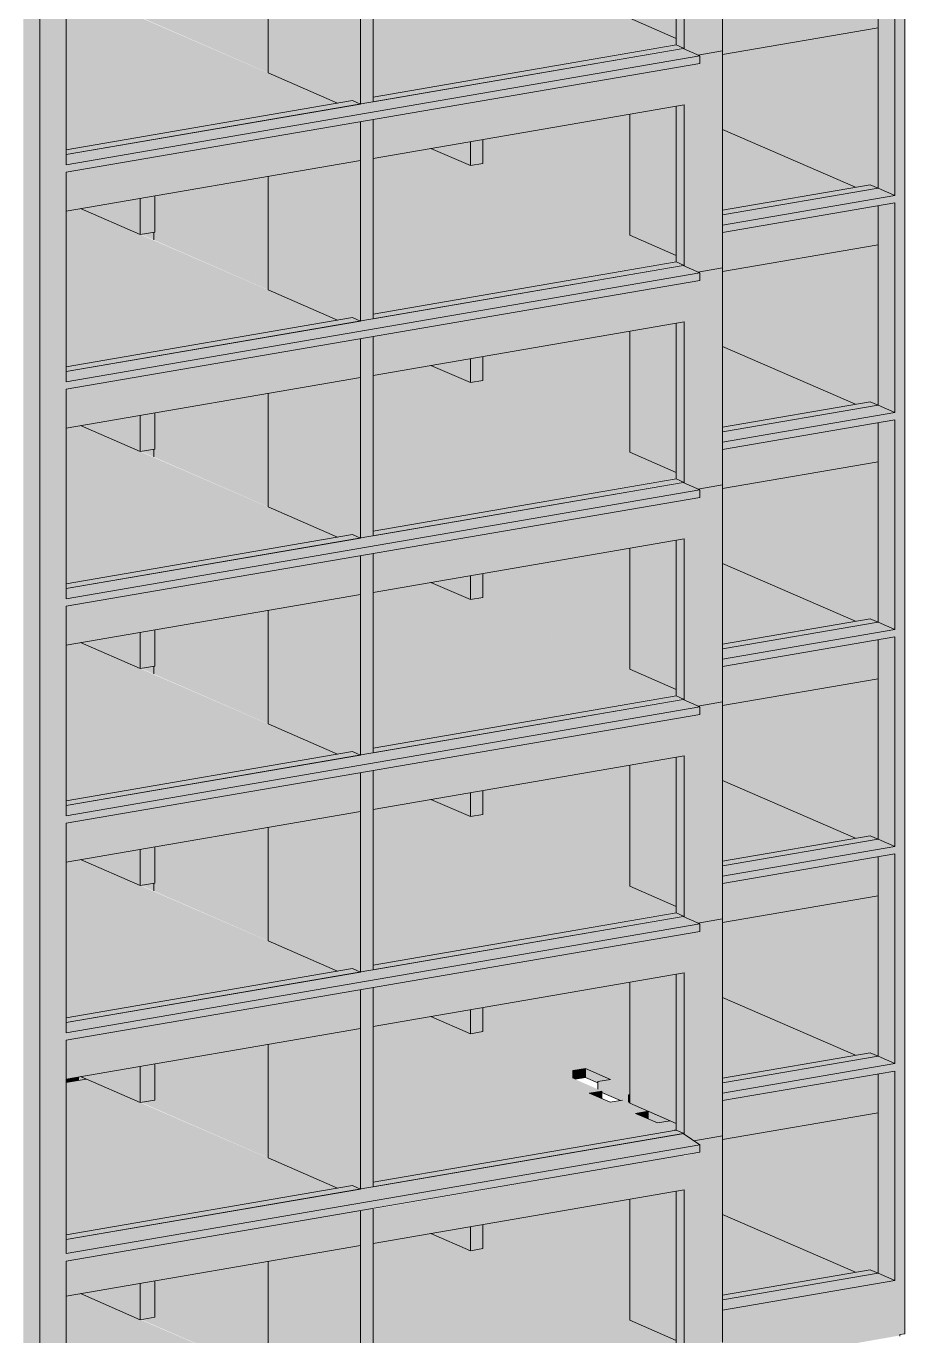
# Model space of a CAD drawing. Header units: centimetres. Extents: x -2102 to 22188, y -1637 to 88376.
# Drawn here: x 18690 to 19811, y 78043 to 79714 of the extents above; entities that cross this region are included whole.
import ezdxf

# ---------------------------------------------------------------- set-up
doc = ezdxf.new("R2010")
doc.units = ezdxf.units.CM
for name, color, linetype, lineweight in [('A-FLOR', 7, 'Continuous', 18), ('S-BEAM', 7, 'Continuous', 18), ('S-COLS', 7, 'Continuous', 18)]:
    doc.layers.add(name, color=color, linetype=linetype, lineweight=lineweight)

msp = doc.modelspace()

# ---------------------------------------------------------------- hatches: boundary and pattern name
at = {"layer": 'A-FLOR', "true_color": 0xbfbfbf}
h = msp.add_hatch(color=9, dxfattribs=at)
h.paths.add_polyline_path([(19132.16, 79623.93), (19519.08, 79691.36), (19519.08, 79698.8), (19205.92, 79835.33), (19132.16, 79822.66), (19132.16, 79636.56)], flags=0)
h.paths.add_polyline_path([(18998.33, 79664.6), (18997.43, 79799.52), (18853.53, 79774.8), (18853.53, 79728.49), (18853.54, 79727.72), (18912.19, 79702.15)], flags=0)
for points in [[(18740.51, 79556.66), (19086.97, 79616.17), (18758.72, 79758.51), (18740.51, 79755.39), (18740.51, 79564.43)], [(18998.33, 79654.82), (18998.33, 79664.6), (18852.27, 79728.28), (18852.27, 79718.5), (18991.99, 79657.58)], [(19459.62, 79447.71), (19459.62, 79457.5), (19272.4, 79539.12), (19272.4, 79529.34), (19453.28, 79450.48)], [(18740.51, 79279.65), (19086.97, 79339.16), (18758.72, 79481.51), (18740.51, 79478.38), (18740.51, 79287.43)], [(18998.33, 79377.81), (18998.33, 79387.59), (18852.27, 79451.27), (18852.27, 79441.49), (18996.09, 79378.79)], [(19459.62, 79170.71), (19459.62, 79180.49), (19272.4, 79262.12), (19272.4, 79252.33), (19453.28, 79173.47)], [(18740.51, 79002.64), (19086.97, 79062.16), (18758.72, 79204.5), (18740.51, 79201.37), (18740.51, 79010.42)], [(18998.33, 79100.81), (18998.33, 79110.59), (18852.27, 79174.27), (18852.27, 79164.49), (18996.09, 79101.78)], [(19459.62, 78893.7), (19459.62, 78903.48), (19272.4, 78985.11), (19272.4, 78975.33), (19453.28, 78896.47)], [(18740.51, 78725.64), (19086.97, 78785.15), (18758.72, 78927.49), (18740.51, 78924.37), (18740.51, 78733.42)], [(18998.33, 78823.8), (18998.33, 78833.58), (18852.27, 78897.26), (18852.27, 78887.48), (18991.99, 78826.57)], [(19459.62, 78616.7), (19459.62, 78626.48), (19272.4, 78708.1), (19272.4, 78698.32), (19453.28, 78619.46)], [(18740.51, 78448.63), (19086.97, 78508.15), (18758.72, 78650.49), (18740.51, 78647.36), (18740.51, 78507)], [(18998.33, 78546.8), (18998.33, 78556.58), (18852.27, 78620.25), (18852.27, 78610.47), (18991.99, 78549.56)], [(18740.51, 78365.82), (18756.47, 78368.57), (18756.3, 78373.07), (18740.51, 78370.23), (18740.51, 78366.67)], [(18740.51, 78171.63), (19086.97, 78231.14), (18766.17, 78370.23), (18740.51, 78365.82), (18740.51, 78180.08)], [(19389.96, 78370.06), (19403.15, 78372.33), (19403.15, 78383.87), (19387.06, 78381.11), (19387.06, 78371.33)], [(19418.96, 78365.44), (19418.96, 78367.2), (19434.56, 78370.18), (19403.15, 78383.87), (19403.15, 78372.33), (19416.06, 78366.7)], [(19424.2, 78345.36), (19424.2, 78355.14), (19408.1, 78352.37), (19418.96, 78347.64)], [(19459.62, 78339.69), (19459.62, 78350.32), (19458.23, 78350.08), (19458.23, 78340.3)], [(19483.3, 78319.59), (19483.3, 78329.37), (19467.21, 78326.6), (19479.48, 78321.25)], [(19459.62, 78062.69), (19459.62, 78072.47), (19272.4, 78154.09), (19272.4, 78144.31), (19453.28, 78065.45)], [(18740.51, 77894.62), (19086.97, 77954.13), (18758.72, 78096.48), (18740.51, 78093.35), (18740.51, 77952.99)]]:
    msp.add_hatch(color=9, dxfattribs=at).paths.add_polyline_path(points, flags=0)
at = {"layer": 'A-FLOR', "true_color": 0x0080ff}
for points in [[(18740.51, 79537.59), (19548.95, 79676.46), (19527.68, 79685.73), (18740.51, 79550.52), (18740.51, 79539.6)], [(18740.51, 79527.97), (19548.95, 79666.84), (19548.95, 79676.46), (18740.51, 79537.59)], [(19578.09, 79460.54), (19798.01, 79498.32), (19776.75, 79507.59), (19578.09, 79473.47), (19578.09, 79461.93)], [(19578.09, 79450.93), (19798.01, 79488.7), (19798.01, 79498.32), (19578.09, 79460.54), (19578.09, 79455.68)], [(18740.51, 79260.59), (19548.95, 79399.46), (19527.68, 79408.73), (18740.51, 79273.51), (18740.51, 79262.59)], [(18740.51, 79250.97), (19548.95, 79389.84), (19548.95, 79399.46), (18740.51, 79260.59)], [(19578.09, 79183.54), (19798.01, 79221.32), (19776.75, 79230.59), (19578.09, 79196.46), (19578.09, 79184.92)], [(19578.09, 79173.92), (19798.01, 79211.7), (19798.01, 79221.32), (19578.09, 79183.54), (19578.09, 79178.67)], [(18740.51, 78983.58), (19548.95, 79122.45), (19527.68, 79131.72), (18740.51, 78996.5), (18740.51, 78985.59)], [(18740.51, 78973.96), (19548.95, 79112.83), (19548.95, 79122.45), (18740.51, 78983.58)], [(19578.09, 78906.53), (19798.01, 78944.31), (19776.75, 78953.58), (19578.09, 78919.46), (19578.09, 78907.91)], [(19578.09, 78896.91), (19798.01, 78934.69), (19798.01, 78944.31), (19578.09, 78906.53), (19578.09, 78901.67)], [(18740.51, 78706.57), (19548.95, 78845.44), (19527.68, 78854.72), (18740.51, 78719.5), (18740.51, 78708.58)], [(18740.51, 78696.96), (19548.95, 78835.83), (19548.95, 78845.44), (18740.51, 78706.57)], [(19578.09, 78629.53), (19798.01, 78667.3), (19776.75, 78676.57), (19578.09, 78642.45), (19578.09, 78630.91)], [(19578.09, 78619.91), (19798.01, 78657.69), (19798.01, 78667.3), (19578.09, 78629.53), (19578.09, 78624.66)], [(18740.51, 78429.57), (19548.95, 78568.44), (19527.68, 78577.71), (18740.51, 78442.49), (18740.51, 78431.58)], [(18740.51, 78419.95), (19548.95, 78558.82), (19548.95, 78568.44), (18740.51, 78429.57)], [(19578.09, 78352.52), (19798.01, 78390.3), (19776.75, 78399.57), (19578.09, 78365.44), (19578.09, 78353.9)], [(19578.09, 78342.9), (19798.01, 78380.68), (19798.01, 78390.3), (19578.09, 78352.52)], [(18740.51, 78147.75), (19548.95, 78286.62), (19527.68, 78300.7), (18740.51, 78165.49)], [(18740.51, 78138.06), (19548.95, 78276.93), (19548.95, 78286.62), (18740.51, 78147.75)]]:
    msp.add_hatch(color=150, dxfattribs=at).paths.add_polyline_path(points, flags=0)
at = {"layer": 'A-FLOR', "true_color": 0xbfbfbf}
h = msp.add_hatch(color=9, dxfattribs=at)
h.paths.add_polyline_path([(18161.48, 79254.68), (18161.48, 79365.99), (18050.51, 79346.93), (18050.51, 79303.06), (18117.23, 79273.97)], flags=0)
h.paths.add_polyline_path([(16931.22, 79289.32), (16931.22, 79329.56), (16908.8, 79339.34), (16908.8, 79299.1), (16931.17, 79289.35)], flags=0)
h.paths.add_polyline_path([(16813.7, 79340.56), (16813.7, 79380.8), (16791.34, 79389.35), (16791.34, 79350.31), (16810.55, 79341.94)], flags=0)
h.paths.add_polyline_path([(19459.62, 79457.5), (19459.62, 79601.91), (19272.4, 79569.74), (19272.4, 79539.12), (19413.51, 79477.6)], flags=0)
h.paths.add_polyline_path([(19578.09, 79479.61), (19747.65, 79508.73), (19578.09, 79582.66), (19578.09, 79497.97)], flags=0)
h = msp.add_hatch(color=9, dxfattribs=at)
h.paths.add_polyline_path([(19132.16, 79346.93), (19519.08, 79414.36), (19519.08, 79421.79), (19205.92, 79558.33), (19132.16, 79545.66), (19132.16, 79363.75)], flags=0)
h.paths.add_polyline_path([(18998.33, 79387.59), (18997.43, 79522.51), (18853.53, 79497.79), (18853.53, 79451.49), (18853.54, 79450.72), (18954.28, 79406.8)], flags=0)
h = msp.add_hatch(color=9, dxfattribs=at)
h.paths.add_polyline_path([(18161.48, 78977.67), (18161.48, 79089.63), (18141.27, 79098.44), (18050.51, 79082.85), (18050.51, 79026.05), (18117.23, 78996.96)], flags=0)
h.paths.add_polyline_path([(16931.22, 79012.32), (16931.22, 79052.56), (16908.8, 79062.33), (16908.8, 79022.09), (16931.17, 79012.34)], flags=0)
h.paths.add_polyline_path([(16813.7, 79063.55), (16813.7, 79103.79), (16791.34, 79112.35), (16791.34, 79073.31), (16810.55, 79064.93)], flags=0)
h.paths.add_polyline_path([(19459.62, 79180.49), (19459.62, 79324.9), (19272.4, 79292.74), (19272.4, 79262.12), (19413.51, 79200.59)], flags=0)
h.paths.add_polyline_path([(19578.09, 79202.6), (19747.65, 79231.73), (19578.09, 79305.65), (19578.09, 79220.97)], flags=0)
h = msp.add_hatch(color=9, dxfattribs=at)
h.paths.add_polyline_path([(19132.16, 79069.92), (19519.08, 79137.35), (19519.08, 79144.79), (19205.92, 79281.32), (19132.16, 79268.65), (19132.16, 79090.93)], flags=0)
h.paths.add_polyline_path([(18998.33, 79110.59), (18997.43, 79245.51), (18853.53, 79220.79), (18853.53, 79174.48), (18853.54, 79173.71), (18954.28, 79129.79)], flags=0)
h = msp.add_hatch(color=9, dxfattribs=at)
h.paths.add_polyline_path([(18161.48, 78700.67), (18161.48, 78812.62), (18141.27, 78821.43), (18050.51, 78805.84), (18050.51, 78749.05), (18117.23, 78719.96)], flags=0)
h.paths.add_polyline_path([(16931.22, 78735.31), (16931.22, 78775.55), (16908.8, 78785.33), (16908.8, 78745.09), (16931.17, 78735.34)], flags=0)
h.paths.add_polyline_path([(16813.7, 78786.55), (16813.7, 78826.79), (16791.34, 78835.34), (16791.34, 78796.3), (16810.55, 78787.93)], flags=0)
h.paths.add_polyline_path([(19459.62, 78903.48), (19459.62, 79047.89), (19272.4, 79015.73), (19272.4, 78985.11), (19413.51, 78923.59)], flags=0)
h.paths.add_polyline_path([(19578.09, 78925.6), (19747.65, 78954.72), (19578.09, 79028.65), (19578.09, 78943.96)], flags=0)
h = msp.add_hatch(color=9, dxfattribs=at)
h.paths.add_polyline_path([(19132.16, 78792.91), (19519.08, 78860.34), (19519.08, 78867.78), (19205.92, 79004.31), (19132.16, 78991.64), (19132.16, 78818.11)], flags=0)
h.paths.add_polyline_path([(18998.33, 78833.58), (18997.43, 78968.5), (18853.53, 78943.78), (18853.53, 78897.48), (18853.54, 78896.71), (18912.19, 78871.13)], flags=0)
h = msp.add_hatch(color=9, dxfattribs=at)
h.paths.add_polyline_path([(18161.48, 78423.66), (18161.48, 78535.62), (18141.27, 78544.43), (18050.51, 78528.84), (18050.51, 78472.04), (18117.23, 78442.95)], flags=0)
h.paths.add_polyline_path([(16931.22, 78458.31), (16931.22, 78498.55), (16908.8, 78508.32), (16908.8, 78468.08), (16931.17, 78458.33)], flags=0)
h.paths.add_polyline_path([(16813.7, 78509.54), (16813.7, 78549.78), (16791.34, 78558.33), (16791.34, 78519.29), (16810.55, 78510.92)], flags=0)
h.paths.add_polyline_path([(19459.62, 78626.48), (19459.62, 78770.89), (19272.4, 78738.73), (19272.4, 78708.1), (19413.51, 78646.58)], flags=0)
h.paths.add_polyline_path([(19578.09, 78648.59), (19747.65, 78677.72), (19578.09, 78751.64), (19578.09, 78666.96)], flags=0)
h = msp.add_hatch(color=9, dxfattribs=at)
h.paths.add_polyline_path([(19132.16, 78515.91), (19519.08, 78583.34), (19519.08, 78590.78), (19205.92, 78727.31), (19132.16, 78714.64), (19132.16, 78545.3)], flags=0)
h.paths.add_polyline_path([(18998.33, 78556.58), (18997.43, 78691.49), (18853.53, 78666.78), (18853.53, 78620.47), (18853.54, 78619.7), (18912.19, 78594.13)], flags=0)
h = msp.add_hatch(color=9, dxfattribs=at)
h.paths.add_polyline_path([(18161.48, 78146.65), (18161.48, 78258.61), (18141.27, 78267.42), (18050.51, 78251.83), (18050.51, 78213.05), (18068.58, 78205.17), (18050.51, 78201.51), (18050.51, 78195.03), (18069.65, 78186.69), (18095.06, 78191.06), (18147.95, 78167.99), (18122.55, 78163.63), (18128.72, 78161.62), (18146.16, 78163.63), (18155.17, 78159.7), (18139.01, 78156.45), (18155.17, 78149.4)], flags=0)
h.paths.add_polyline_path([(16931.22, 78181.3), (16931.22, 78221.54), (16908.8, 78231.32), (16908.8, 78191.08), (16931.17, 78181.32)], flags=0)
h.paths.add_polyline_path([(16813.7, 78232.54), (16813.7, 78272.78), (16810.65, 78274.11), (16793.31, 78271.89), (16791.34, 78272.48), (16791.34, 78242.29), (16812.94, 78232.87)], flags=0)
h.paths.add_polyline_path([(16791.34, 78275.66), (16802.64, 78277.6), (16791.34, 78281.33), (16791.34, 78277.6)], flags=0)
h.paths.add_polyline_path([(19458.23, 78350.08), (19459.62, 78350.32), (19459.62, 78493.88), (19272.4, 78461.72), (19272.4, 78431.1), (19387.06, 78381.11), (19403.15, 78383.87), (19434.56, 78369.88), (19418.96, 78367.2), (19439.09, 78358.42)], flags=0)
h.paths.add_polyline_path([(19578.09, 78371.58), (19747.65, 78400.71), (19578.09, 78474.64), (19578.09, 78379.66)], flags=0)
h = msp.add_hatch(color=9, dxfattribs=at)
h.paths.add_polyline_path([(19132.16, 78238.9), (19519.08, 78305.47), (19519.08, 78313.77), (19511.33, 78317.15), (19495.23, 78314.38), (19467.21, 78326.6), (19483.3, 78329.37), (19450.65, 78343.6), (19434.56, 78340.84), (19408.1, 78352.37), (19424.2, 78355.14), (19205.92, 78450.3), (19132.16, 78437.63), (19132.16, 78272.48)], flags=0)
h.paths.add_polyline_path([(18998.33, 78279.57), (18997.43, 78414.49), (18853.53, 78389.77), (18853.53, 78343.47), (18853.54, 78342.69), (18912.19, 78317.12)], flags=0)
h = msp.add_hatch(color=9, dxfattribs=at)
h.paths.add_polyline_path([(19458.23, 78340.3), (19458.23, 78350.08), (19418.96, 78367.2), (19418.96, 78357.42), (19424.2, 78355.14), (19424.2, 78353.37), (19447.75, 78343.1), (19452.24, 78342.91), (19457.34, 78340.69)], flags=0)
h.paths.add_polyline_path([(19387.06, 78371.33), (19387.06, 78381.11), (19272.4, 78431.1), (19272.4, 78421.32), (19369.56, 78378.96)], flags=0)
h = msp.add_hatch(color=9, dxfattribs=at)
h.paths.add_polyline_path([(18161.48, 77869.65), (18161.48, 77981.61), (18141.27, 77990.42), (18050.51, 77974.82), (18050.51, 77918.03), (18126.74, 77884.79)], flags=0)
h.paths.add_polyline_path([(16931.22, 77904.3), (16931.22, 77944.54), (16908.8, 77954.31), (16908.8, 77914.07), (16931.17, 77904.32)], flags=0)
h.paths.add_polyline_path([(16813.7, 77955.53), (16813.7, 77995.77), (16791.34, 78004.32), (16791.34, 77965.28), (16796.34, 77963.1)], flags=0)
h.paths.add_polyline_path([(19459.62, 78072.47), (19459.62, 78216.88), (19272.4, 78184.72), (19272.4, 78154.09), (19413.51, 78092.57)], flags=0)
h.paths.add_polyline_path([(19578.09, 78094.58), (19747.65, 78123.7), (19578.09, 78197.63), (19578.09, 78113.29)], flags=0)
h = msp.add_hatch(color=9, dxfattribs=at)
h.paths.add_polyline_path([(19132.16, 77961.9), (19519.08, 78029.33), (19519.08, 78036.76), (19205.92, 78173.3), (19132.16, 78160.63), (19132.16, 77999.67)], flags=0)
h.paths.add_polyline_path([(18998.33, 78002.56), (18997.43, 78137.48), (18853.53, 78112.76), (18853.53, 78066.46), (18853.54, 78065.69), (18912.19, 78040.12)], flags=0)
at = {"layer": 'S-BEAM', "true_color": 0xbfbfbf}
for points in [[(19578.09, 79678.34), (19776.75, 79712.46), (19776.75, 79762.06), (19578.09, 79727.93), (19578.09, 79682.85)], [(19132.16, 79617.79), (19527.68, 79686.64), (19517.58, 79690.14), (19132.16, 79623.78), (19132.16, 79618.35)], [(18740.51, 79550.52), (19115.65, 79615.21), (19105.97, 79619.43), (18740.51, 79556.66), (18740.51, 79550.85)], [(18740.51, 79478.38), (19116.07, 79542.89), (19116.07, 79592.49), (18740.51, 79527.97), (18740.51, 79484.23)], [(19578.09, 79473.47), (19776.75, 79507.59), (19766.64, 79512), (19578.09, 79479.61)], [(19578.09, 79401.33), (19776.75, 79435.46), (19776.75, 79485.05), (19578.09, 79450.93), (19578.09, 79405.84)], [(19132.16, 79340.79), (19527.68, 79409.64), (19517.58, 79413.13), (19132.16, 79346.77), (19132.16, 79341.34)], [(18740.51, 79273.51), (19115.65, 79338.21), (19105.97, 79342.43), (18740.51, 79279.65), (18740.51, 79273.85)], [(18740.51, 79201.37), (19116.07, 79265.89), (19116.07, 79315.48), (18740.51, 79250.97), (18740.51, 79207.23)], [(19578.09, 79196.46), (19776.75, 79230.59), (19766.64, 79234.99), (19578.09, 79202.6)], [(19578.09, 79124.33), (19776.75, 79158.45), (19776.75, 79208.04), (19578.09, 79173.92), (19578.09, 79128.84)], [(19132.16, 79063.78), (19527.68, 79132.63), (19517.58, 79136.13), (19132.16, 79069.77), (19132.16, 79064.33)], [(18740.51, 78996.5), (19115.65, 79061.2), (19105.97, 79065.42), (18740.51, 79002.64), (18740.51, 78996.84)], [(18740.51, 78924.37), (19116.07, 78988.88), (19116.07, 79038.47), (18740.51, 78973.96), (18740.51, 78930.22)], [(19578.09, 78919.46), (19776.75, 78953.58), (19766.64, 78957.98), (19578.09, 78925.6)], [(19578.09, 78847.32), (19776.75, 78881.44), (19776.75, 78931.04), (19578.09, 78896.91), (19578.09, 78851.83)], [(19132.16, 78786.77), (19527.68, 78855.63), (19517.58, 78859.12), (19132.16, 78792.76), (19132.16, 78787.33)], [(18740.51, 78719.5), (19115.65, 78784.19), (19105.97, 78788.41), (18740.51, 78725.64), (18740.51, 78719.84)], [(18740.51, 78647.36), (19116.07, 78711.87), (19116.07, 78761.47), (18740.51, 78696.96), (18740.51, 78653.22)], [(19578.09, 78642.45), (19776.75, 78676.57), (19766.64, 78680.98), (19578.09, 78648.59)], [(19578.09, 78570.31), (19776.75, 78604.44), (19776.75, 78654.03), (19578.09, 78619.91), (19578.09, 78574.83)], [(19132.16, 78509.77), (19527.68, 78578.62), (19517.58, 78582.11), (19132.16, 78515.76), (19132.16, 78510.32)], [(18740.51, 78442.49), (19115.65, 78507.19), (19105.97, 78511.41), (18740.51, 78448.63), (18740.51, 78442.83)], [(18740.51, 78370.36), (19116.07, 78434.87), (19116.07, 78484.46), (18740.51, 78419.95), (18740.51, 78376.21)], [(19578.09, 78365.44), (19776.75, 78399.57), (19766.64, 78403.97), (19578.09, 78371.58)], [(19578.09, 78293.31), (19776.75, 78327.43), (19776.75, 78377.03), (19578.09, 78342.9), (19578.09, 78297.82)], [(18998.33, 78269.79), (18998.33, 78279.57), (18852.26, 78343.25), (18836.68, 78340.27), (18992.15, 78272.48)], [(19132.16, 78232.76), (19529.18, 78300.96), (19519.08, 78305.37), (19132.16, 78238.9)], [(18740.51, 78165.49), (19115.65, 78230.18), (19105.97, 78234.4), (18740.51, 78171.63), (18740.51, 78169.66)], [(18740.51, 78093.35), (19116.07, 78157.86), (19116.07, 78202.57), (18740.51, 78137.48), (18740.51, 78099.21)], [(19578.09, 78088.44), (19776.75, 78122.56), (19765.96, 78126.85), (19578.09, 78094.58)], [(18998.33, 77992.78), (18998.33, 78002.56), (18852.26, 78066.25), (18836.68, 78063.26), (18991.99, 77995.55)]]:
    msp.add_hatch(color=9, dxfattribs=at).paths.add_polyline_path(points, flags=0)
h = msp.add_hatch(color=9, dxfattribs=at)
h.paths.add_polyline_path([(19132.16, 79545.66), (19529.18, 79613.85), (19529.18, 79663.45), (19132.16, 79595.25), (19132.16, 79554.86)], flags=0)
h.paths.add_polyline_path([(19529.18, 79685.08), (19528.77, 79685.92), (19528.38, 79685.43)], flags=0)
h = msp.add_hatch(color=9, dxfattribs=at)
h.paths.add_polyline_path([(19132.16, 79268.65), (19529.18, 79336.85), (19529.18, 79386.44), (19132.16, 79318.24), (19132.16, 79277.86)], flags=0)
h.paths.add_polyline_path([(19529.18, 79408.08), (19528.77, 79408.92), (19528.38, 79408.42)], flags=0)
h = msp.add_hatch(color=9, dxfattribs=at)
h.paths.add_polyline_path([(19132.16, 78991.64), (19529.18, 79059.84), (19529.18, 79109.44), (19132.16, 79041.24), (19132.16, 79000.85)], flags=0)
h.paths.add_polyline_path([(19529.18, 79131.07), (19528.77, 79131.91), (19528.38, 79131.42)], flags=0)
h = msp.add_hatch(color=9, dxfattribs=at)
h.paths.add_polyline_path([(19132.16, 78714.64), (19529.18, 78782.84), (19529.18, 78832.43), (19132.16, 78764.23), (19132.16, 78723.85)], flags=0)
h.paths.add_polyline_path([(19529.18, 78854.06), (19528.77, 78854.9), (19528.38, 78854.41)], flags=0)
h = msp.add_hatch(color=9, dxfattribs=at)
h.paths.add_polyline_path([(19132.16, 78437.63), (19529.18, 78505.83), (19529.18, 78555.42), (19132.16, 78487.23), (19132.16, 78477.09)], flags=0)
h.paths.add_polyline_path([(19529.18, 78577.06), (19528.77, 78577.9), (19528.38, 78577.4)], flags=0)
h = msp.add_hatch(color=9, dxfattribs=at)
h.paths.add_polyline_path([(19132.16, 78160.63), (19529.18, 78228.82), (19529.18, 78273.53), (19132.16, 78204.28), (19132.16, 78169.83)], flags=0)
h.paths.add_polyline_path([(19529.18, 78299.71), (19529.18, 78300.96), (19527.68, 78300.7)], flags=0)
at = {"layer": 'S-BEAM', "true_color": 0x0080ff}
for points in [[(19578.09, 78075.51), (19798.01, 78113.29), (19776.75, 78122.56), (19578.09, 78088.44), (19578.09, 78076.9)], [(19599.35, 78007.03), (19804.36, 78043.08), (19804.36, 78044.17), (19798.01, 78043.08), (19798.01, 78113.29), (19578.09, 78075.51), (19578.09, 78034.28), (19599.35, 78025.01), (19599.35, 78007.64)]]:
    msp.add_hatch(color=150, dxfattribs=at).paths.add_polyline_path(points, flags=0)
at = {"layer": 'S-COLS', "true_color": 0x0080ff}
h = msp.add_hatch(color=150, dxfattribs=at)
h.paths.add_polyline_path([(19798.01, 78113.29), (19798.01, 78380.68), (19776.75, 78377.03), (19776.75, 78122.56), (19789.45, 78117.02)], flags=0)
h.paths.add_polyline_path([(19798.01, 78390.3), (19798.01, 78657.69), (19776.75, 78654.03), (19776.75, 78399.57), (19789.45, 78394.03)], flags=0)
h.paths.add_polyline_path([(19798.01, 78667.3), (19798.01, 78934.69), (19776.75, 78931.04), (19776.75, 78676.57), (19789.45, 78671.04)], flags=0)
h.paths.add_polyline_path([(19798.01, 78944.31), (19798.01, 79211.7), (19776.75, 79208.04), (19776.75, 78953.58), (19789.45, 78948.04)], flags=0)
h.paths.add_polyline_path([(19798.01, 79221.32), (19798.01, 79488.7), (19776.75, 79485.05), (19776.75, 79230.59), (19789.45, 79225.05)], flags=0)
h.paths.add_polyline_path([(19798.01, 79498.32), (19798.01, 79765.71), (19776.75, 79762.06), (19776.75, 79507.59), (19789.45, 79502.05)], flags=0)
h.paths.add_polyline_path([(19798.01, 79775.33), (19798.01, 80042.71), (19776.75, 80039.06), (19776.75, 79784.6), (19789.45, 79779.06)], flags=0)
h.paths.add_polyline_path([(19798.01, 80052.33), (19798.01, 80319.72), (19776.75, 80316.07), (19776.75, 80061.6), (19789.45, 80056.06)], flags=0)
h.paths.add_polyline_path([(19798.01, 80329.34), (19798.01, 80596.73), (19776.75, 80593.07), (19776.75, 80338.61), (19789.45, 80333.07)], flags=0)
h.paths.add_polyline_path([(19798.01, 80606.34), (19798.01, 80873.73), (19776.75, 80870.08), (19776.75, 80615.62), (19789.45, 80610.08)], flags=0)
h.paths.add_polyline_path([(19798.01, 80883.35), (19798.01, 81150.74), (19776.75, 81147.08), (19776.75, 80892.62), (19789.45, 80887.08)], flags=0)
h.paths.add_polyline_path([(19798.01, 81160.35), (19798.01, 81427.74), (19776.75, 81424.09), (19776.75, 81169.63), (19789.45, 81164.09)], flags=0)
h.paths.add_polyline_path([(19798.01, 81437.36), (19798.01, 81704.75), (19776.75, 81701.09), (19776.75, 81446.63), (19789.45, 81441.09)], flags=0)
h.paths.add_polyline_path([(19798.01, 81714.37), (19798.01, 81981.75), (19776.75, 81978.1), (19776.75, 81723.64), (19796.28, 81715.12)], flags=0)
h.paths.add_polyline_path([(19798.01, 81991.37), (19798.01, 82258.76), (19776.75, 82255.11), (19776.75, 82000.64), (19789.45, 81995.1)], flags=0)
h.paths.add_polyline_path([(19798.01, 82268.38), (19798.01, 82535.77), (19776.75, 82532.11), (19776.75, 82277.65), (19789.45, 82272.11)], flags=0)
h.paths.add_polyline_path([(19798.01, 82545.38), (19798.01, 82812.77), (19776.75, 82809.12), (19776.75, 82554.65), (19789.45, 82549.12)], flags=0)
h.paths.add_polyline_path([(19798.01, 82822.39), (19798.01, 83089.78), (19776.75, 83086.12), (19776.75, 82831.66), (19794.02, 82824.13)], flags=0)
h.paths.add_polyline_path([(19798.01, 83099.4), (19797.79, 83366.74), (19776.75, 83363.13), (19776.75, 83108.67), (19792.09, 83101.98)], flags=0)
h.paths.add_polyline_path([(19798.01, 83376.4), (19798.01, 83643.79), (19776.75, 83640.14), (19776.75, 83385.67), (19789.45, 83380.13)], flags=0)
h.paths.add_polyline_path([(19798.01, 83653.41), (19797.86, 83918.94), (19794.85, 83920.25), (19776.75, 83917.14), (19776.75, 83662.68), (19789.45, 83657.14)], flags=0)
for points in [[(19798.01, 78043.08), (19810.72, 78045.26), (19810.1, 83920.95), (19798.01, 83918.87), (19798.01, 78044.17)], [(18707.06, 77799.6), (18707.06, 80918.8), (18685.79, 80928.07), (18685.79, 77808.87), (18688.96, 77807.49)], [(18707.06, 77799.6), (18740.51, 77805.34), (18740.51, 80924.54), (18707.06, 80918.8), (18707.06, 77863.26)]]:
    msp.add_hatch(color=150, dxfattribs=at).paths.add_polyline_path(points, flags=0)
at = {"layer": 'S-COLS', "true_color": 0xc0c0c0}
for points in [[(19546.67, 79677.45), (19578.09, 79682.85), (19578.09, 79959.86), (19546.67, 79954.46), (19548.95, 79953.47), (19548.95, 79943.85), (19529.18, 79940.45), (19529.18, 79685.08), (19543.46, 79678.85)], [(19529.18, 79685.99), (19529.18, 79890.86), (19519.08, 79889.12), (19519.08, 79690.39), (19527.68, 79686.64)], [(19519.08, 79698.8), (19519.08, 79889.12), (19459.62, 79878.91), (19459.62, 79724.72), (19513.78, 79701.11)], [(19116.07, 79615.03), (19132.16, 79618.35), (19132.16, 79872.26), (19116.07, 79869.49), (19116.07, 79615.53)], [(19116.07, 79615.03), (19116.07, 79819.9), (18998.33, 79799.52), (18998.33, 79654.82), (19086.97, 79616.17), (19105.97, 79619.43), (19115.65, 79615.21)], [(19776.75, 79507.59), (19776.75, 79712.46), (19578.09, 79678.34), (19578.09, 79582.66), (19747.65, 79508.73), (19766.64, 79512)], [(19546.67, 79400.45), (19578.09, 79405.84), (19578.09, 79682.85), (19546.67, 79677.45), (19548.95, 79676.46), (19548.95, 79666.84), (19529.18, 79663.45), (19529.18, 79408.08), (19543.46, 79401.85)], [(19519.08, 79421.79), (19519.08, 79612.12), (19459.62, 79601.91), (19459.62, 79447.71), (19513.78, 79424.1)], [(19529.18, 79408.98), (19529.18, 79613.85), (19519.08, 79612.12), (19519.08, 79413.39), (19527.68, 79409.64)], [(19116.07, 79338.02), (19132.16, 79341.34), (19132.16, 79595.25), (19116.07, 79592.49), (19116.07, 79338.52)], [(19256.31, 79536.36), (19256.31, 79566.98), (19205.92, 79558.33), (19253.47, 79537.59)], [(19116.07, 79338.02), (19116.07, 79542.89), (18998.33, 79522.51), (18998.33, 79377.81), (19086.97, 79339.16), (19105.97, 79342.43), (19115.65, 79338.21)], [(18834.9, 79448.29), (18834.9, 79494.59), (18758.72, 79481.51), (18827.56, 79451.49)], [(19776.75, 79230.59), (19776.75, 79435.46), (19578.09, 79401.33), (19578.09, 79305.65), (19747.65, 79231.73), (19766.64, 79234.99)], [(19546.67, 79123.44), (19578.09, 79128.84), (19578.09, 79405.84), (19546.67, 79400.45), (19548.95, 79399.46), (19548.95, 79389.84), (19529.18, 79386.44), (19529.18, 79131.07), (19543.46, 79124.84)], [(19519.08, 79144.79), (19519.08, 79335.11), (19459.62, 79324.9), (19459.62, 79170.71), (19513.78, 79147.1)], [(19529.18, 79131.98), (19529.18, 79336.85), (19519.08, 79335.11), (19519.08, 79136.38), (19527.68, 79132.63)], [(19116.07, 79061.02), (19132.16, 79064.33), (19132.16, 79318.24), (19116.07, 79315.48), (19116.07, 79061.52)], [(19256.31, 79259.35), (19256.31, 79289.97), (19205.92, 79281.32), (19253.47, 79260.59)], [(19116.07, 79061.02), (19116.07, 79265.89), (18998.33, 79245.51), (18998.33, 79100.81), (19086.97, 79062.16), (19105.97, 79065.42), (19115.65, 79061.2)], [(18834.9, 79171.29), (18834.9, 79217.59), (18758.72, 79204.5), (18827.56, 79174.48)], [(19776.75, 78953.58), (19776.75, 79158.45), (19578.09, 79124.33), (19578.09, 79028.65), (19747.65, 78954.72), (19766.64, 78957.98)], [(19546.67, 78846.44), (19578.09, 78851.83), (19578.09, 79128.84), (19546.67, 79123.44), (19548.95, 79122.45), (19548.95, 79112.83), (19529.18, 79109.44), (19529.18, 78854.06), (19543.46, 78847.83)], [(19519.08, 78867.78), (19519.08, 79058.11), (19459.62, 79047.89), (19459.62, 78893.7), (19513.78, 78870.09)], [(19529.18, 78854.97), (19529.18, 79059.84), (19519.08, 79058.11), (19519.08, 78859.38), (19527.68, 78855.63)], [(19116.07, 78784.01), (19132.16, 78787.33), (19132.16, 79041.24), (19116.07, 79038.47), (19116.07, 78784.51)], [(19256.31, 78982.35), (19256.31, 79012.97), (19205.92, 79004.31), (19253.47, 78983.58)], [(19116.07, 78784.01), (19116.07, 78988.88), (18998.33, 78968.5), (18998.33, 78823.8), (19086.97, 78785.15), (19105.97, 78788.41), (19115.65, 78784.19)], [(18834.9, 78894.28), (18834.9, 78940.58), (18758.72, 78927.49), (18827.56, 78897.48)], [(19776.75, 78676.57), (19776.75, 78881.44), (19578.09, 78847.32), (19578.09, 78751.64), (19747.65, 78677.72), (19766.64, 78680.98)], [(19546.67, 78569.43), (19578.09, 78574.83), (19578.09, 78851.83), (19546.67, 78846.44), (19548.95, 78845.44), (19548.95, 78835.83), (19529.18, 78832.43), (19529.18, 78577.06), (19543.46, 78570.83)], [(19519.08, 78590.78), (19519.08, 78781.1), (19459.62, 78770.89), (19459.62, 78616.7), (19513.78, 78593.09)], [(19529.18, 78577.97), (19529.18, 78782.84), (19519.08, 78781.1), (19519.08, 78582.37), (19527.68, 78578.62)], [(19116.07, 78507), (19132.16, 78510.32), (19132.16, 78764.23), (19116.07, 78761.47), (19116.07, 78507.5)], [(19256.31, 78705.34), (19256.31, 78735.96), (19205.92, 78727.31), (19253.47, 78706.57)], [(19116.07, 78507), (19116.07, 78711.87), (18998.33, 78691.49), (18998.33, 78546.8), (19086.97, 78508.15), (19105.97, 78511.41), (19115.65, 78507.19)], [(18834.9, 78617.28), (18834.9, 78663.58), (18758.72, 78650.49), (18827.56, 78620.47)], [(19776.75, 78399.57), (19776.75, 78604.44), (19578.09, 78570.31), (19578.09, 78474.64), (19747.65, 78400.71), (19766.64, 78403.97)], [(19541.52, 78291.54), (19578.09, 78297.82), (19578.09, 78574.83), (19546.67, 78569.43), (19548.95, 78568.44), (19548.95, 78558.82), (19529.18, 78555.42), (19529.56, 78299.46), (19538.07, 78293.82)], [(19519.08, 78313.77), (19519.08, 78504.1), (19459.62, 78493.88), (19459.62, 78339.69), (19517.67, 78314.38)], [(19529.18, 78300.96), (19529.18, 78505.83), (19519.08, 78504.1), (19519.08, 78305.37), (19528.64, 78301.2)], [(19116.07, 78230), (19132.16, 78232.76), (19132.16, 78487.23), (19116.07, 78484.46), (19116.07, 78234.4)], [(19256.31, 78428.33), (19256.31, 78458.96), (19205.92, 78450.3), (19253.47, 78429.57)], [(19116.07, 78230), (19116.07, 78434.87), (18998.33, 78414.49), (18998.33, 78269.79), (19086.97, 78231.14), (19105.97, 78234.4), (19115.65, 78230.18)], [(18834.9, 78340.27), (18834.9, 78386.57), (18758.72, 78373.48), (18833.94, 78340.69)], [(19776.75, 78122.56), (19776.75, 78327.43), (19578.09, 78293.31), (19578.09, 78197.63), (19747.65, 78123.7), (19766.64, 78126.97)], [(19529.18, 78025.88), (19578.09, 78034.28), (19578.09, 78297.82), (19541.52, 78291.54), (19548.95, 78286.62), (19548.95, 78276.93), (19529.18, 78272.48), (19529.18, 78032.36)], [(19526.01, 78025.34), (19529.18, 78025.88), (19529.18, 78228.82), (19519.08, 78227.09), (19519.08, 78028.36)], [(19116.07, 77954.92), (19132.16, 77957.68), (19132.16, 78205.34), (19116.07, 78202.57), (19116.07, 77957.4)], [(19256.31, 78151.33), (19256.31, 78181.95), (19205.92, 78173.3), (19234.98, 78160.63)], [(19086.97, 77954.13), (19105.97, 77957.4), (19112.9, 77954.37), (19116.07, 77954.92), (19116.07, 78157.86), (18998.33, 78137.48), (18998.33, 77992.78), (19079.49, 77957.4)], [(18834.9, 78063.26), (18853.53, 78066.46), (18853.53, 78112.76), (18834.9, 78109.56), (18834.9, 78063.48)]]:
    msp.add_hatch(color=9, dxfattribs=at).paths.add_polyline_path(points, flags=0)
h = msp.add_hatch(color=9, dxfattribs=at)
h.paths.add_polyline_path([(19256.31, 79536.36), (19272.4, 79539.12), (19272.4, 79569.74), (19256.31, 79566.98), (19256.31, 79537.59)], flags=0)
h.paths.add_polyline_path([(19272.4, 79806.35), (19272.4, 79816.13), (19256.31, 79813.36)], flags=0)
h = msp.add_hatch(color=9, dxfattribs=at)
h.paths.add_polyline_path([(18834.9, 79448.29), (18853.53, 79451.49), (18853.53, 79497.79), (18834.9, 79494.59), (18834.9, 79448.51)], flags=0)
h.paths.add_polyline_path([(18852.27, 79718.5), (18852.29, 79728.28), (18836.68, 79725.3)], flags=0)
h = msp.add_hatch(color=9, dxfattribs=at)
h.paths.add_polyline_path([(19256.31, 79259.35), (19272.4, 79262.12), (19272.4, 79292.74), (19256.31, 79289.97), (19256.31, 79260.59)], flags=0)
h.paths.add_polyline_path([(19272.4, 79529.34), (19272.4, 79539.12), (19256.31, 79536.36)], flags=0)
h = msp.add_hatch(color=9, dxfattribs=at)
h.paths.add_polyline_path([(18834.9, 79171.29), (18853.53, 79174.49), (18853.53, 79220.79), (18834.9, 79217.59), (18834.9, 79171.5)], flags=0)
h.paths.add_polyline_path([(18852.27, 79441.49), (18852.29, 79451.28), (18836.68, 79448.29)], flags=0)
h = msp.add_hatch(color=9, dxfattribs=at)
h.paths.add_polyline_path([(19256.31, 78982.35), (19272.4, 78985.11), (19272.4, 79015.73), (19256.31, 79012.97), (19256.31, 78983.58)], flags=0)
h.paths.add_polyline_path([(19272.4, 79252.33), (19272.4, 79262.12), (19256.31, 79259.35)], flags=0)
h = msp.add_hatch(color=9, dxfattribs=at)
h.paths.add_polyline_path([(18834.9, 78894.28), (18853.53, 78897.48), (18853.53, 78943.78), (18834.9, 78940.58), (18834.9, 78894.5)], flags=0)
h.paths.add_polyline_path([(18852.27, 79164.49), (18852.29, 79174.27), (18836.68, 79171.28)], flags=0)
h = msp.add_hatch(color=9, dxfattribs=at)
h.paths.add_polyline_path([(19256.31, 78705.34), (19272.4, 78708.1), (19272.4, 78738.73), (19256.31, 78735.96), (19256.31, 78706.57)], flags=0)
h.paths.add_polyline_path([(19272.4, 78975.33), (19272.4, 78985.11), (19256.31, 78982.35)], flags=0)
h = msp.add_hatch(color=9, dxfattribs=at)
h.paths.add_polyline_path([(18834.9, 78617.28), (18853.53, 78620.48), (18853.53, 78666.78), (18834.9, 78663.58), (18834.9, 78617.49)], flags=0)
h.paths.add_polyline_path([(18852.27, 78887.48), (18852.29, 78897.26), (18836.68, 78894.28)], flags=0)
h = msp.add_hatch(color=9, dxfattribs=at)
h.paths.add_polyline_path([(19256.31, 78428.33), (19272.4, 78431.1), (19272.4, 78461.72), (19256.31, 78458.96), (19256.31, 78429.57)], flags=0)
h.paths.add_polyline_path([(19272.4, 78698.32), (19272.4, 78708.1), (19256.31, 78705.34)], flags=0)
h = msp.add_hatch(color=9, dxfattribs=at)
h.paths.add_polyline_path([(18834.9, 78340.27), (18853.53, 78343.47), (18853.53, 78389.77), (18834.9, 78386.57), (18834.9, 78340.48)], flags=0)
h.paths.add_polyline_path([(18852.27, 78610.47), (18852.29, 78620.26), (18836.68, 78617.27)], flags=0)
h = msp.add_hatch(color=9, dxfattribs=at)
h.paths.add_polyline_path([(19256.31, 78151.33), (19272.4, 78154.09), (19272.4, 78184.72), (19256.31, 78181.95), (19256.31, 78154.09)], flags=0)
h.paths.add_polyline_path([(19272.4, 78421.32), (19272.4, 78431.1), (19256.31, 78428.33)], flags=0)
h = msp.add_hatch(color=9, dxfattribs=at)
h.paths.add_polyline_path([(18834.9, 78063.26), (18834.9, 78109.56), (18758.72, 78096.48), (18827.56, 78066.46)], flags=0)
h.paths.add_polyline_path([(18756.47, 78368.57), (18766.17, 78370.23), (18758.72, 78373.48), (18756.47, 78373.1), (18756.47, 78370.23)], flags=0)
h = msp.add_hatch(color=9, dxfattribs=at)
h.paths.add_polyline_path([(19519.08, 78036.76), (19519.08, 78227.09), (19459.62, 78216.88), (19459.62, 78062.69), (19513.78, 78039.07)], flags=0)
h.paths.add_polyline_path([(19495.23, 78314.38), (19511.33, 78317.15), (19483.3, 78329.37), (19483.3, 78319.59), (19488.89, 78317.15)], flags=0)
h = msp.add_hatch(color=9, dxfattribs=at)
h.paths.add_polyline_path([(19256.31, 77874.32), (19272.4, 77877.48), (19272.4, 77896.71), (19256.31, 77893.95), (19256.31, 77877.09)], flags=0)
h.paths.add_polyline_path([(19272.4, 78144.31), (19272.4, 78154.09), (19256.31, 78151.33), (19264.5, 78147.75)], flags=0)

# ---------------------------------------------------------------- linework, layer by layer
at = {"layer": 'A-FLOR', "lineweight": 9}
for p, q in [((19527.68, 79685.73), (18740.51, 79550.52)), ((18740.51, 79537.59), (19548.95, 79676.46)), ((19548.95, 79676.46), (19527.68, 79685.73)), ((19548.95, 79666.84), (19548.95, 79676.46)), ((19548.95, 79666.84), (18740.51, 79527.97)), ((19776.75, 79507.59), (19578.09, 79473.47)), ((19798.01, 79498.32), (19776.75, 79507.59)), ((19578.09, 79460.54), (19798.01, 79498.32)), ((19798.01, 79488.7), (19578.09, 79450.93)), ((18852.27, 79451.27), (18852.27, 79441.49)), ((19527.68, 79408.73), (18740.51, 79273.51)), ((19548.95, 79399.46), (19527.68, 79408.73)), ((18740.51, 79260.59), (19548.95, 79399.46)), ((19548.95, 79389.84), (18740.51, 79250.97)), ((19548.95, 79389.84), (19548.95, 79399.46)), ((19776.75, 79230.59), (19578.09, 79196.46)), ((19578.09, 79183.54), (19798.01, 79221.32)), ((19798.01, 79221.32), (19776.75, 79230.59)), ((19798.01, 79211.7), (19578.09, 79173.92)), ((18852.27, 79174.27), (18852.27, 79164.49)), ((19527.68, 79131.72), (18740.51, 78996.5)), ((18740.51, 78983.58), (19548.95, 79122.45)), ((19548.95, 79122.45), (19527.68, 79131.72)), ((19548.95, 79112.83), (19548.95, 79122.45)), ((19548.95, 79112.83), (18740.51, 78973.96)), ((19776.75, 78953.58), (19578.09, 78919.46)), ((19578.09, 78906.53), (19798.01, 78944.31)), ((19798.01, 78944.31), (19776.75, 78953.58)), ((19798.01, 78934.69), (19578.09, 78896.91)), ((18852.27, 78897.26), (18852.27, 78887.48)), ((19527.68, 78854.72), (18740.51, 78719.5)), ((19548.95, 78845.44), (19527.68, 78854.72)), ((18740.51, 78706.57), (19548.95, 78845.44)), ((19548.95, 78835.83), (19548.95, 78845.44)), ((19548.95, 78835.83), (18740.51, 78696.96)), ((19776.75, 78676.57), (19578.09, 78642.45)), ((19798.01, 78667.3), (19776.75, 78676.57)), ((19578.09, 78629.53), (19798.01, 78667.3)), ((19798.01, 78657.69), (19578.09, 78619.91)), ((18852.27, 78620.25), (18852.27, 78610.47)), ((19527.68, 78577.71), (18740.51, 78442.49)), ((19548.95, 78568.44), (19527.68, 78577.71)), ((18740.51, 78429.57), (19548.95, 78568.44)), ((19548.95, 78558.82), (18740.51, 78419.95)), ((19548.95, 78558.82), (19548.95, 78568.44)), ((19776.75, 78399.57), (19578.09, 78365.44)), ((19578.09, 78352.52), (19798.01, 78390.3)), ((19798.01, 78390.3), (19776.75, 78399.57)), ((18766.17, 78370.23), (18740.51, 78365.82)), ((18756.47, 78373.1), (18756.47, 78368.57)), ((19387.06, 78381.11), (19403.15, 78383.87)), ((19387.06, 78371.33), (19387.06, 78381.11)), ((19403.15, 78372.33), (19389.96, 78370.06)), ((19403.15, 78383.87), (19435.05, 78369.96)), ((19403.15, 78383.87), (19403.15, 78372.33)), ((19418.96, 78365.44), (19403.15, 78372.33)), ((19435.05, 78369.96), (19418.96, 78367.2)), ((19798.01, 78380.68), (19578.09, 78342.9)), ((19408.1, 78352.37), (19424.2, 78355.14)), ((19434.56, 78340.84), (19408.1, 78352.37)), ((19418.96, 78367.2), (19418.96, 78357.42)), ((19424.2, 78355.14), (19424.2, 78345.36)), ((19447.75, 78343.1), (19424.2, 78353.37)), ((19450.65, 78343.6), (19434.56, 78340.84)), ((19458.23, 78350.08), (19459.62, 78350.32)), ((19458.23, 78340.69), (19458.23, 78350.08)), ((19467.21, 78326.6), (19483.3, 78329.37)), ((19495.23, 78314.38), (19467.21, 78326.6)), ((19483.3, 78329.37), (19483.3, 78319.59)), ((19511.33, 78317.15), (19495.23, 78314.38)), ((19516.65, 78305.05), (19519.08, 78305.47)), ((19527.68, 78300.7), (18740.51, 78165.49)), ((18740.51, 78147.75), (19548.95, 78286.62)), ((19548.95, 78286.62), (19527.68, 78300.7)), ((19548.95, 78276.93), (19548.95, 78286.62)), ((19548.95, 78276.93), (18740.51, 78138.06))]:
    msp.add_line(p, q, dxfattribs=at)
at = {"layer": 'S-BEAM', "lineweight": 9}
for p, q in [((19776.75, 79712.46), (19578.09, 79678.34)), ((19519.08, 79690.39), (19132.16, 79623.93)), ((19529.18, 79685.99), (19519.08, 79690.39)), ((19132.16, 79617.79), (19527.68, 79685.73)), ((19527.68, 79685.73), (19529.18, 79685.99)), ((19105.97, 79619.43), (18740.51, 79556.66)), ((18740.51, 79550.52), (19116.07, 79615.03)), ((19116.07, 79615.03), (19105.97, 79619.43)), ((19132.16, 79545.66), (19529.18, 79613.85)), ((19116.07, 79542.89), (19116.07, 79592.49)), ((19132.16, 79545.66), (19132.16, 79595.25)), ((19116.07, 79542.89), (18740.51, 79478.38)), ((19766.64, 79512), (19578.09, 79479.61)), ((19578.09, 79473.47), (19776.75, 79507.59)), ((19776.75, 79507.59), (19766.64, 79512)), ((19776.75, 79435.46), (19578.09, 79401.33)), ((19519.08, 79413.39), (19132.16, 79346.93)), ((19132.16, 79340.79), (19527.68, 79408.73)), ((19529.18, 79408.98), (19519.08, 79413.39)), ((19527.68, 79408.73), (19529.18, 79408.98)), ((19105.97, 79342.43), (18740.51, 79279.65)), ((19116.07, 79338.02), (19105.97, 79342.43)), ((18740.51, 79273.51), (19116.07, 79338.02)), ((19132.16, 79268.65), (19529.18, 79336.85)), ((19116.07, 79265.89), (19116.07, 79315.48)), ((19132.16, 79268.65), (19132.16, 79318.24)), ((19116.07, 79265.89), (18740.51, 79201.37)), ((19766.64, 79234.99), (19578.09, 79202.6)), ((19578.09, 79196.46), (19776.75, 79230.59)), ((19776.75, 79230.59), (19766.64, 79234.99)), ((19776.75, 79158.45), (19578.09, 79124.33)), ((19519.08, 79136.38), (19132.16, 79069.92)), ((19132.16, 79063.78), (19527.68, 79131.72)), ((19529.18, 79131.98), (19519.08, 79136.38)), ((19527.68, 79131.72), (19529.18, 79131.98)), ((19105.97, 79065.42), (18740.51, 79002.64)), ((18740.51, 78996.5), (19116.07, 79061.02)), ((19116.07, 79061.02), (19105.97, 79065.42)), ((19132.16, 78991.64), (19529.18, 79059.84)), ((19116.07, 78988.88), (19116.07, 79038.47)), ((19132.16, 78991.64), (19132.16, 79041.24)), ((19116.07, 78988.88), (18740.51, 78924.37)), ((19766.64, 78957.98), (19578.09, 78925.6)), ((19776.75, 78953.58), (19766.64, 78957.98)), ((19578.09, 78919.46), (19776.75, 78953.58)), ((19776.75, 78881.44), (19578.09, 78847.32)), ((19519.08, 78859.38), (19132.16, 78792.91)), ((19132.16, 78786.77), (19527.68, 78854.72)), ((19529.18, 78854.97), (19519.08, 78859.38)), ((19527.68, 78854.72), (19529.18, 78854.97)), ((19105.97, 78788.41), (18740.51, 78725.64)), ((19116.07, 78784.01), (19105.97, 78788.41)), ((18740.51, 78719.5), (19116.07, 78784.01)), ((19132.16, 78714.64), (19529.18, 78782.84)), ((19116.07, 78711.87), (19116.07, 78761.47)), ((19132.16, 78714.64), (19132.16, 78764.23)), ((19116.07, 78711.87), (18740.51, 78647.36)), ((19766.64, 78680.98), (19578.09, 78648.59)), ((19578.09, 78642.45), (19776.75, 78676.57)), ((19776.75, 78676.57), (19766.64, 78680.98)), ((19776.75, 78604.44), (19578.09, 78570.31)), ((19519.08, 78582.37), (19132.16, 78515.91)), ((19132.16, 78509.77), (19527.68, 78577.71)), ((19529.18, 78577.97), (19519.08, 78582.37)), ((19527.68, 78577.71), (19529.18, 78577.97)), ((19105.97, 78511.41), (18740.51, 78448.63)), ((18740.51, 78442.49), (19116.07, 78507)), ((19116.07, 78507), (19105.97, 78511.41)), ((19132.16, 78437.63), (19529.18, 78505.83)), ((19132.16, 78437.63), (19132.16, 78487.23)), ((19116.07, 78434.87), (19116.07, 78484.46)), ((19116.07, 78434.87), (18740.51, 78370.36)), ((19766.64, 78403.97), (19578.09, 78371.58)), ((19776.75, 78399.57), (19766.64, 78403.97)), ((19578.09, 78365.44), (19776.75, 78399.57)), ((19776.75, 78327.43), (19578.09, 78293.31)), ((19519.08, 78305.37), (19132.16, 78238.9)), ((19529.18, 78300.96), (19519.08, 78305.37)), ((19132.16, 78232.76), (19529.18, 78300.96)), ((19529.18, 78300.96), (19529.18, 78299.71)), ((19105.97, 78234.4), (18740.51, 78171.63)), ((18740.51, 78165.49), (19116.07, 78230)), ((19116.07, 78230), (19105.97, 78234.4)), ((19132.16, 78160.63), (19529.18, 78228.82)), ((19116.07, 78157.86), (19116.07, 78202.57)), ((19132.16, 78160.63), (19132.16, 78204.28)), ((19116.07, 78157.86), (18740.51, 78093.35)), ((19766.64, 78126.97), (19578.09, 78094.58)), ((19578.09, 78088.44), (19776.75, 78122.56)), ((19776.75, 78122.56), (19578.09, 78088.44)), ((19776.75, 78122.56), (19766.64, 78126.97)), ((19798.01, 78113.29), (19776.75, 78122.56)), ((19578.09, 78075.51), (19798.01, 78113.29)), ((19804.36, 78042.25), (19804.36, 78044.17))]:
    msp.add_line(p, q, dxfattribs=at)
at = {"layer": 'S-COLS', "lineweight": 9}
for p, q in [((19810.72, 83934.52), (19810.72, 78045.26)), ((18707.06, 77799.6), (18707.06, 80918.8)), ((19578.09, 79959.86), (19578.09, 79682.85)), ((19529.18, 79890.86), (19529.18, 79685.99)), ((19519.08, 79889.12), (19519.08, 79690.39)), ((19116.07, 79615.03), (19116.07, 79869.49)), ((19132.16, 79872.26), (19132.16, 79617.79)), ((18740.51, 79804.98), (18740.51, 79537.59)), ((18998.33, 79799.67), (18998.33, 79654.82)), ((19776.75, 79507.59), (19776.75, 79762.06)), ((19798.01, 79498.32), (19798.01, 79765.71)), ((19519.08, 79698.8), (19459.62, 79724.72)), ((19776.75, 79507.59), (19776.75, 79712.46)), ((19578.09, 79682.85), (19546.67, 79677.45)), ((19578.09, 79682.85), (19546.67, 79677.45)), ((19578.09, 79682.85), (19578.09, 79405.84)), ((19086.97, 79616.17), (18998.33, 79654.82)), ((19519.08, 79612.12), (19519.08, 79413.39)), ((19529.18, 79613.85), (19529.18, 79408.98)), ((19116.07, 79338.02), (19116.07, 79592.49)), ((19132.16, 79595.25), (19132.16, 79340.79)), ((19459.62, 79601.91), (19459.62, 79447.71)), ((19747.65, 79508.73), (19578.09, 79582.66)), ((19256.31, 79536.36), (19205.92, 79558.33)), ((19256.31, 79536.36), (19256.31, 79566.98)), ((19272.4, 79569.74), (19272.4, 79539.12)), ((19272.4, 79539.12), (19256.31, 79536.36)), ((18740.51, 79527.97), (18740.51, 79260.59)), ((18998.33, 79522.67), (18998.33, 79377.81)), ((18834.9, 79448.29), (18834.9, 79494.59)), ((18853.53, 79497.79), (18853.53, 79451.49)), ((18834.9, 79448.29), (18758.72, 79481.51)), ((19776.75, 79230.59), (19776.75, 79485.05)), ((19798.01, 79221.32), (19798.01, 79488.7)), ((18853.53, 79451.49), (18834.9, 79448.29)), ((19519.08, 79421.79), (19459.62, 79447.71)), ((19776.75, 79230.59), (19776.75, 79435.46)), ((19578.09, 79405.84), (19546.67, 79400.45)), ((19578.09, 79405.84), (19546.67, 79400.45)), ((19578.09, 79405.84), (19578.09, 79128.84)), ((19086.97, 79339.16), (18998.33, 79377.81)), ((19459.62, 79324.9), (19459.62, 79170.71)), ((19519.08, 79335.11), (19519.08, 79136.38)), ((19529.18, 79336.85), (19529.18, 79131.98)), ((19116.07, 79061.02), (19116.07, 79315.48)), ((19132.16, 79318.24), (19132.16, 79063.78)), ((19747.65, 79231.73), (19578.09, 79305.65)), ((19256.31, 79259.35), (19256.31, 79289.97)), ((19272.4, 79292.74), (19272.4, 79262.12)), ((19256.31, 79259.35), (19205.92, 79281.32)), ((19272.4, 79262.12), (19256.31, 79259.35)), ((18740.51, 79250.97), (18740.51, 78983.58)), ((18998.33, 79245.66), (18998.33, 79100.81)), ((18834.9, 79171.29), (18834.9, 79217.59)), ((18853.53, 79220.79), (18853.53, 79174.49)), ((19776.75, 78953.58), (19776.75, 79208.04)), ((19798.01, 78944.31), (19798.01, 79211.7)), ((18834.9, 79171.29), (18758.72, 79204.5)), ((18853.53, 79174.49), (18834.9, 79171.29)), ((19519.08, 79144.79), (19459.62, 79170.71)), ((19776.75, 78953.58), (19776.75, 79158.45)), ((19578.09, 79128.84), (19546.67, 79123.44)), ((19578.09, 79128.84), (19546.67, 79123.44)), ((19578.09, 79128.84), (19578.09, 78851.83)), ((19086.97, 79062.16), (18998.33, 79100.81)), ((19519.08, 79058.11), (19519.08, 78859.38)), ((19529.18, 79059.84), (19529.18, 78854.97)), ((19116.07, 78784.01), (19116.07, 79038.47)), ((19132.16, 79041.24), (19132.16, 78786.77)), ((19459.62, 79047.89), (19459.62, 78893.7)), ((19747.65, 78954.72), (19578.09, 79028.65)), ((19256.31, 78982.35), (19205.92, 79004.31)), ((19256.31, 78982.35), (19256.31, 79012.97)), ((19272.4, 79015.73), (19272.4, 78985.11)), ((18740.51, 78973.96), (18740.51, 78706.57)), ((19272.4, 78985.11), (19256.31, 78982.35)), ((18998.33, 78968.65), (18998.33, 78823.8)), ((18834.9, 78894.28), (18834.9, 78940.58)), ((18853.53, 78943.78), (18853.53, 78897.48)), ((18834.9, 78894.28), (18758.72, 78927.49)), ((19776.75, 78676.57), (19776.75, 78931.04)), ((19798.01, 78667.3), (19798.01, 78934.69)), ((18853.53, 78897.48), (18834.9, 78894.28)), ((19519.08, 78867.78), (19459.62, 78893.7)), ((19776.75, 78676.57), (19776.75, 78881.44)), ((19578.09, 78851.83), (19546.67, 78846.44)), ((19578.09, 78851.83), (19546.67, 78846.44)), ((19578.09, 78851.83), (19578.09, 78574.83)), ((19086.97, 78785.15), (18998.33, 78823.8)), ((19459.62, 78770.89), (19459.62, 78616.7)), ((19519.08, 78781.1), (19519.08, 78582.37)), ((19529.18, 78782.84), (19529.18, 78577.97)), ((19116.07, 78507), (19116.07, 78761.47)), ((19132.16, 78764.23), (19132.16, 78509.77)), ((19272.4, 78738.73), (19272.4, 78708.1)), ((19747.65, 78677.72), (19578.09, 78751.64)), ((19256.31, 78705.34), (19205.92, 78727.31)), ((19256.31, 78705.34), (19256.31, 78735.96)), ((19272.4, 78708.1), (19256.31, 78705.34)), ((18740.51, 78696.96), (18740.51, 78429.57)), ((18998.33, 78691.65), (18998.33, 78546.8)), ((18834.9, 78617.28), (18834.9, 78663.58)), ((18853.53, 78666.78), (18853.53, 78620.48)), ((19776.75, 78399.57), (19776.75, 78654.03)), ((19798.01, 78390.3), (19798.01, 78657.69)), ((18834.9, 78617.28), (18758.72, 78650.49)), ((18853.53, 78620.48), (18834.9, 78617.28)), ((19519.08, 78590.78), (19459.62, 78616.7)), ((19776.75, 78399.57), (19776.75, 78604.44)), ((19578.09, 78574.83), (19546.67, 78569.43)), ((19578.09, 78574.83), (19546.67, 78569.43)), ((19578.09, 78574.83), (19578.09, 78297.82)), ((19086.97, 78508.15), (18998.33, 78546.8)), ((19519.08, 78504.1), (19519.08, 78305.37)), ((19529.18, 78505.83), (19529.18, 78299.71)), ((19132.16, 78487.23), (19132.16, 78232.76)), ((19459.62, 78493.88), (19459.62, 78339.69)), ((19116.07, 78230), (19116.07, 78484.46)), ((19747.65, 78400.71), (19578.09, 78474.64)), ((19256.31, 78428.33), (19256.31, 78458.96)), ((19272.4, 78461.72), (19272.4, 78431.1)), ((19256.31, 78428.33), (19205.92, 78450.3)), ((18740.51, 78419.95), (18740.51, 78147.75)), ((19272.4, 78431.1), (19256.31, 78428.33)), ((18998.33, 78414.64), (18998.33, 78269.79)), ((18834.9, 78340.27), (18834.9, 78386.57)), ((18853.53, 78389.77), (18853.53, 78343.47)), ((18766.17, 78370.23), (18758.72, 78373.48)), ((18834.9, 78340.27), (18758.72, 78373.48)), ((19776.75, 78122.56), (19776.75, 78377.03)), ((19798.01, 78113.29), (19798.01, 78380.68)), ((18853.53, 78343.47), (18834.9, 78340.27)), ((19519.08, 78313.77), (19459.62, 78339.69)), ((19511.33, 78317.15), (19483.3, 78329.37)), ((19776.75, 78122.56), (19776.75, 78327.43)), ((19578.09, 78297.82), (19541.52, 78291.54)), ((19578.09, 78297.82), (19541.52, 78291.54)), ((19578.09, 78297.82), (19578.09, 78034.28)), ((19086.97, 78231.14), (18998.33, 78269.79)), ((19519.08, 78227.09), (19519.08, 78028.36)), ((19529.18, 78228.82), (19529.18, 78025.88)), ((19116.07, 77954.92), (19116.07, 78202.57)), ((19132.16, 78204.28), (19132.16, 77957.68)), ((19459.62, 78216.88), (19459.62, 78062.69)), ((19747.65, 78123.7), (19578.09, 78197.63)), ((19256.31, 78151.33), (19205.92, 78173.3)), ((19256.31, 78151.33), (19256.31, 78181.95)), ((19272.4, 78184.72), (19272.4, 78154.09)), ((19272.4, 78154.09), (19256.31, 78151.33)), ((18740.51, 78138.06), (18740.51, 77805.34)), ((18998.33, 78137.64), (18998.33, 77992.78)), ((18834.9, 78063.26), (18834.9, 78109.56)), ((18853.53, 78112.76), (18853.53, 78066.46)), ((18834.9, 78063.26), (18758.72, 78096.48)), ((18853.53, 78066.46), (18834.9, 78063.26)), ((19519.08, 78036.76), (19459.62, 78062.69)), ((19810.72, 78045.26), (19804.36, 78044.17))]:
    msp.add_line(p, q, dxfattribs=at)

doc.saveas('drawing.dxf')
